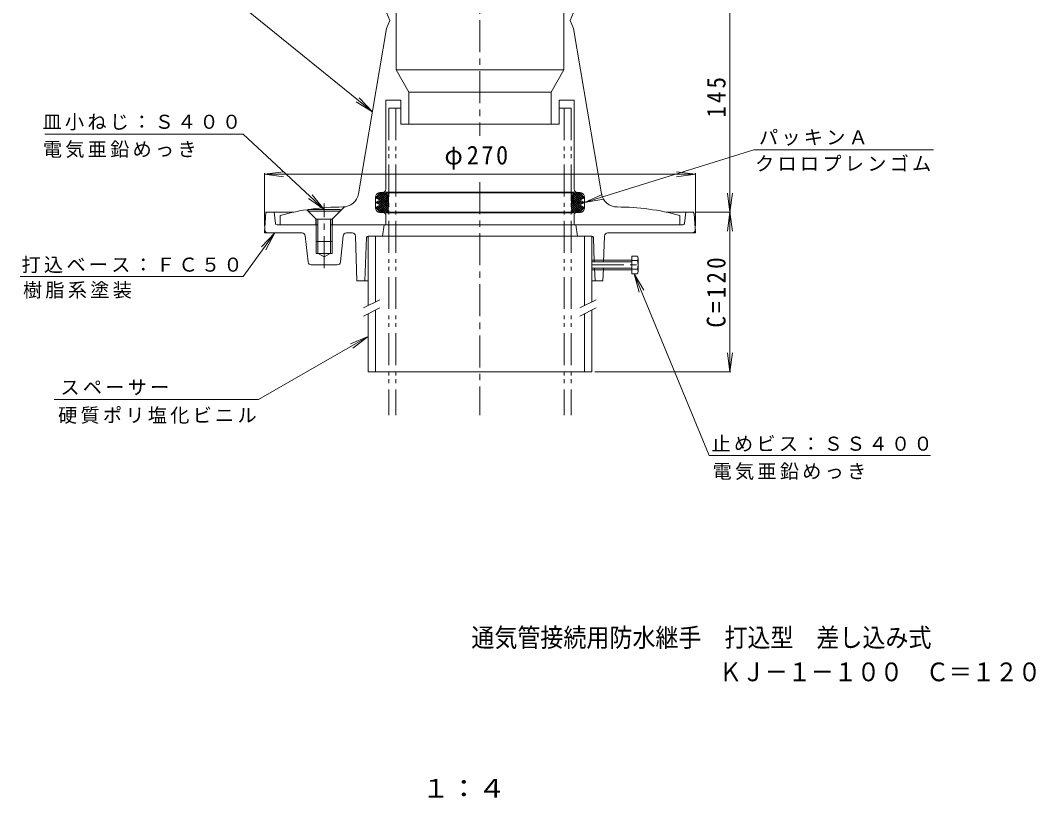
# Model space of a CAD drawing. Units: millimetres, scale not verified. Extents: x -334 to 302, y -534 to 514.
# Drawn here: x -334 to 302, y -534 to -47 of the extents above; entities that cross this region are included whole.
import ezdxf
from ezdxf.enums import TextEntityAlignment as Align

# ---------------------------------------------------------------- set-up
doc = ezdxf.new("R2010")
doc.units = ezdxf.units.MM
doc.header["$LTSCALE"] = 4
doc.linetypes.add('CHAIN1', pattern=[8, 5, -1, 1, -1])
doc.linetypes.add('DOUBLE_CHAIN1', pattern=[8.8, 5, -1, 0.6, -0.6, 0.6, -1])
for name, color, linetype, lineweight in [('0-0_通り芯', 7, 'Continuous', 9), ('0-1_躯体', 3, 'Continuous', 9), ('0-3_建具', 5, 'Continuous', 5), ('0-4_その他', 7, 'Continuous', 9), ('0-5_寸法', 7, 'Continuous', 9), ('0-6_ハッチ', 7, 'DOUBLE_CHAIN1', 9), ('0-A', 2, 'Continuous', 9), ('0-B', 2, 'Continuous', 9)]:
    doc.layers.add(name, color=color, linetype=linetype, lineweight=lineweight)
doc.layers.add('F-4_F-4ﾚｲﾔ', color=2, linetype='Continuous')
doc.layers.add('F-F_F-Fﾚｲﾔ', color=2, linetype='Continuous')
doc.styles.add('ＭＳ ゴシック', font='')
doc.styles.get('ＭＳ ゴシック').set_extended_font_data('MS Gothic')

msp = doc.modelspace()

# ---------------------------------------------------------------- linework, layer by layer
at = {"layer": '0-0_通り芯', "linetype": 'CHAIN1'}
for p, q in [((-46.114, 17.12), (-46.114, -119.323)), ((-46.114, -148.215), (-46.114, -294.115)), ((-143.614, -202.143), (-143.614, -161.595))]:
    msp.add_line(p, q, dxfattribs=at)
at = {"layer": '0-0_通り芯'}
for p, q in [((-181.096, -180.049), (-180.125, -167.049)), ((-180.125, -167.049), (-162.808, -167.049)), ((-174.145, -174.173), (-175.036, -167.049)), ((70.58, -167.049), (87.808, -167.049)), ((81.917, -174.173), (82.808, -167.049)), ((88.868, -180.049), (87.966, -167.966)), ((-173.153, -175.049), (-147.614, -175.049)), ((-139.614, -175.049), (80.925, -175.049)), ((-106.114, -175.049), (-107.114, -182.049)), ((13.886, -175.049), (14.886, -182.049)), ((-181.096, -180.049), (-157.46, -180.049)), ((-155.467, -181.889), (-153.761, -198.208)), ((-131.761, -181.889), (-133.467, -198.208)), ((-129.768, -180.049), (-126.048, -180.049)), ((-124.05, -181.982), (-123.114, -210.049)), ((-117.148, -183.013), (-118.114, -210.049)), ((-116.149, -182.049), (23.921, -182.049)), ((24.92, -183.013), (25.457, -198.049)), ((31.822, -181.982), (31.286, -198.049)), ((33.82, -180.049), (88.868, -180.049)), ((-148.614, -192.884), (-148.614, -185.407)), ((-147.614, -185.407), (-147.614, -192.884)), ((-139.614, -185.407), (-139.614, -192.884)), ((-143.614, -195.049), (-147.364, -192.884)), ((-143.614, -195.049), (-139.864, -192.884)), ((-135.46, -200.049), (-151.768, -200.049)), ((25.6, -202.049), (25.886, -210.049)), ((31.153, -202.049), (30.886, -210.049)), ((-123.114, -210.049), (-116.114, -210.049)), ((23.886, -210.049), (30.886, -210.049))]:
    msp.add_line(p, q, dxfattribs=at)
msp.add_lwpolyline([(-148.614, -192.884), (-138.614, -192.884), (-138.614, -185.407)], dxfattribs=at)
for centre, radius, start, end in [((-179.197, -168.049), 1, 90, 175.25334), ((86.969, -168.049), 1, 4.74666, 90), ((-178.941, -178.049), 2, 175.25334, 270), ((-173.153, -174.049), 1, 187.12502, 270), ((80.925, -174.049), 1, 270, 352.87498), ((86.713, -178.049), 2, 270, 4.74666), ((-157.46, -182.049), 2, 4.57392, 90), ((-129.768, -182.049), 2, 90, 175.42608), ((-126.048, -182.049), 2, 1.90915, 90), ((-116.149, -183.049), 1, 90, 177.95459), ((23.921, -183.049), 1, 2.04541, 90), ((33.82, -182.049), 2, 90, 178.09085), ((-151.768, -198.049), 2, 184.57392, 270), ((-135.46, -198.049), 2, 270, 355.42608)]:
    msp.add_arc(centre, radius, start, end, dxfattribs=at)
at = {"layer": '0-1_躯体'}
for p, q in [((-98.614, -78.049), (-98.614, 93.951)), ((6.386, -78.049), (6.386, 93.951)), ((-104.614, -52.049), (-122.163, -155.494)), ((12.386, -52.049), (29.935, -155.494)), ((6.386, -78.049), (-98.614, -78.049)), ((-98.614, -78.049), (-90.614, -92.049)), ((6.386, -78.049), (-1.614, -92.049)), ((-90.614, -112.049), (-90.614, -92.049)), ((-95.614, -97.049), (-105.114, -97.049)), ((-105.114, -152.697), (-105.114, -97.049)), ((-95.614, -112.049), (-95.614, -97.049)), ((3.386, -112.049), (3.386, -97.049)), ((3.386, -97.049), (12.886, -97.049)), ((12.886, -152.697), (12.886, -97.049)), ((3.386, -112.049), (-95.614, -112.049)), ((-111.614, -164.27), (-111.614, -157.827)), ((-108.844, -154.836), (-106.961, -154.691)), ((12.886, -154.549), (-105.114, -154.549)), ((16.616, -154.836), (14.733, -154.691)), ((19.386, -164.27), (19.386, -157.827)), ((-133.614, -166.407), (-130.973, -163.767)), ((-171.114, -169.049), (-171.114, -175.049)), ((-154.484, -165.537), (-153.614, -166.407)), ((-148.864, -175.049), (-148.864, -171.157)), ((-138.364, -175.049), (-138.364, -171.157)), ((-108.844, -167.262), (-106.037, -167.478)), ((12.886, -167.549), (-105.114, -167.549)), ((-105.114, -175.049), (-105.114, -168.475)), ((12.886, -175.049), (12.886, -168.475)), ((16.616, -167.262), (13.809, -167.478)), ((78.886, -169.049), (78.886, -175.049)), ((-148.614, -175.049), (-171.114, -175.049)), ((78.886, -175.049), (-138.614, -175.049))]:
    msp.add_line(p, q, dxfattribs=at)
for points in [[(-104.614, -42.049), (-102.614, -47.049), (-104.614, -52.049)], [(12.386, -42.049), (10.386, -47.049), (12.386, -52.049)], [(-1.614, -112.049), (-1.614, -92.049), (-90.614, -92.049)]]:
    msp.add_lwpolyline(points, dxfattribs=at)
for centre, radius, start, end in [((-132.022, -153.822), 10, 270.05744, 350.37184), ((-108.614, -157.827), 3, 94.39871, 180), ((-107.114, -152.697), 2, 274.39871, 360), ((14.886, -152.697), 2, 180, 265.60129), ((16.386, -157.827), 3, 0, 85.60129), ((39.794, -153.822), 10, 189.62816, 269.94256), ((-131.862, -313.822), 150, 90.05744, 105.16994), ((-108.614, -164.27), 3, 180, 265.60129), ((16.386, -164.27), 3, 274.39871, 0), ((39.634, -313.822), 150, 74.83006, 89.94256), ((-106.114, -168.475), 1, 0, 85.60129), ((13.886, -168.475), 1, 94.39871, 180)]:
    msp.add_arc(centre, radius, start, end, dxfattribs=at)
at = {"layer": '0-3_建具'}
for p, q in [((-116.114, -182.049), (-116.114, -225.55)), ((-111.614, -182.049), (-111.614, -223.361)), ((19.386, -182.049), (19.386, -225.504)), ((23.886, -182.049), (23.886, -223.315)), ((-111.614, -228.413), (-111.614, -267.049)), ((23.886, -228.366), (23.886, -267.049)), ((-116.114, -230.602), (-116.114, -267.049)), ((19.386, -230.556), (19.386, -267.049)), ((-116.114, -267.049), (23.886, -267.049))]:
    msp.add_line(p, q, dxfattribs=at)
at = {"layer": '0-3_建具', "color": 7, "lineweight": 9}
for p, q in [((-108.722, -221.954), (-119.105, -227.006)), ((26.683, -221.954), (16.3, -227.006)), ((-108.722, -227.006), (-119.105, -232.057)), ((26.683, -227.006), (16.3, -232.057))]:
    msp.add_line(p, q, dxfattribs=at)
at = {"layer": '0-4_その他'}
for p, q in [((-181.096, -143.316), (-169.198, -141.75)), ((-181.096, -142.716), (-181.096, -175.649)), ((-181.096, -143.316), (88.868, -143.316)), ((-181.096, -143.316), (-169.198, -144.883)), ((88.868, -143.316), (76.971, -141.75)), ((88.868, -143.316), (76.971, -144.883)), ((88.868, -142.716), (88.868, -175.649)), ((110.345, -167.049), (108.779, -155.151)), ((110.345, -167.049), (111.911, -155.151)), ((110.945, -167.049), (89.298, -167.049)), ((110.345, -167.049), (108.779, -178.946)), ((110.345, -167.049), (111.911, -178.946)), ((110.345, -267.049), (108.779, -255.151)), ((110.345, -267.049), (111.911, -255.151)), ((110.945, -267.049), (25.679, -267.049))]:
    msp.add_line(p, q, dxfattribs=at)
msp.add_lwpolyline([(110.345, -267.049), (110.345, -167.049), (110.345, -22.049)], dxfattribs=at)
at = {"layer": '0-5_寸法'}
for p, q in [((-208.344, -27.068), (-113.478, -104.3)), ((-113.478, -104.3), (-123.693, -98.004)), ((-113.478, -104.3), (-121.716, -95.574)), ((-194.334, -118.17), (-318.597, -118.17)), ((-194.334, -118.17), (-143.614, -165.407)), ((125.247, -127.944), (19.386, -161.049)), ((237.772, -127.944), (125.247, -127.944)), ((-143.614, -165.407), (-153.388, -158.445)), ((-143.614, -165.407), (-151.253, -156.153)), ((19.386, -161.049), (30.274, -156.003)), ((19.386, -161.049), (31.209, -158.993)), ((-194.334, -207.291), (-174.53, -180.049)), ((-174.53, -180.049), (-182.793, -188.751)), ((-174.53, -180.049), (-180.259, -190.593)), ((-194.334, -207.291), (-333.877, -207.291)), ((97.35, -319.438), (50.46, -205.549)), ((50.46, -205.549), (56.438, -215.954)), ((50.46, -205.549), (53.541, -217.146)), ((-184.664, -284.346), (-116.114, -244.837)), ((-116.114, -244.837), (-127.204, -249.421)), ((-116.114, -244.837), (-125.64, -252.135)), ((-184.664, -284.346), (-312.685, -284.346)), ((235.985, -319.438), (97.35, -319.438))]:
    msp.add_line(p, q, dxfattribs=at)
at = {"layer": '0-6_ハッチ'}
for p, q in [((-98.764, -102.049), (-98.764, -294.115)), ((6.536, -102.049), (6.536, -294.115))]:
    msp.add_line(p, q, dxfattribs=at)
for points in [[(-95.614, -102.049), (-103.264, -102.049), (-103.264, -294.115)], [(3.386, -102.049), (11.036, -102.049), (11.036, -294.115)]]:
    msp.add_lwpolyline(points, dxfattribs=at)
at = {"layer": '0-A', "lineweight": 18}
for p, q in [((-153.614, -166.407), (-153.614, -165.407)), ((-153.614, -165.407), (-133.614, -165.407)), ((-153.614, -166.407), (-148.614, -171.407)), ((-148.614, -171.407), (-138.614, -171.407)), ((-148.614, -185.407), (-148.614, -171.407)), ((-147.614, -185.407), (-147.614, -171.407)), ((-139.614, -185.407), (-139.614, -171.407)), ((-138.614, -171.407), (-133.614, -166.407))]:
    msp.add_line(p, q, dxfattribs=at)
at = {"layer": '0-A'}
for p, q in [((48.886, -194.549), (48.886, -205.549)), ((52.386, -194.549), (48.886, -194.549)), ((52.886, -195.924), (52.386, -194.549)), ((52.886, -204.174), (52.886, -195.924)), ((23.886, -197.049), (48.886, -197.049)), ((23.886, -198.049), (48.886, -198.049)), ((23.886, -202.049), (48.886, -202.049)), ((23.886, -203.049), (48.886, -203.049)), ((52.386, -197.299), (48.886, -197.299)), ((52.386, -202.799), (48.886, -202.799)), ((52.386, -205.549), (48.886, -205.549)), ((52.886, -204.174), (52.386, -205.549))]:
    msp.add_line(p, q, dxfattribs=at)
at = {"layer": '0-A', "linetype": 'CHAIN1'}
msp.add_line((23.886, -200.049), (54.665, -200.049), dxfattribs=at)
at = {"layer": '0-A', "lineweight": 18}
for points in [[(-153.614, -166.407), (-133.614, -166.407), (-133.614, -165.407)], [(-148.614, -185.407), (-138.614, -185.407), (-138.614, -171.407)]]:
    msp.add_lwpolyline(points, dxfattribs=at)
at = {"layer": '0-A'}
for centre, radius, start, end in [((50.747, -195.924), 2.139, 320, 360), ((45.08, -200.049), 7.806, 339.37179, 20.62821), ((50.747, -204.174), 2.139, 0, 40)]:
    msp.add_arc(centre, radius, start, end, dxfattribs=at)
at = {"layer": '0-B'}
for p, q in [((-108.614, -155.049), (-111.614, -158.049)), ((-108.614, -159.549), (-111.614, -158.049)), ((-111.413, -158.149), (-111.564, -157.998)), ((-103.484, -164.663), (-110.857, -157.291)), ((-110.833, -158.439), (-107.442, -155.049)), ((-104.614, -162.12), (-110.15, -156.584)), ((-110.004, -161.853), (-104.614, -156.463)), ((-109.89, -158.911), (-106.028, -155.049)), ((17.518, -155.049), (-109.746, -155.049)), ((-104.614, -160.705), (-109.442, -155.877)), ((-109.062, -162.325), (-104.614, -157.877)), ((-108.947, -159.382), (-104.614, -155.049)), ((-104.614, -159.291), (-108.735, -155.17)), ((-104.614, -157.877), (-107.442, -155.049)), ((-104.614, -156.463), (-106.028, -155.049)), ((-104.614, -164.049), (-103.796, -155.049)), ((-104.614, -155.049), (-104.614, -164.049)), ((-104.138, -158.816), (-103.332, -158.009)), ((-103.358, -159.133), (-104.1, -158.391)), ((-103.997, -157.26), (-103.299, -156.562)), ((-103.326, -157.751), (-103.982, -157.095)), ((-103.855, -155.704), (-103.265, -155.114)), ((-103.264, -155.049), (-103.494, -165.094)), ((11.036, -155.049), (11.266, -165.094)), ((11.628, -155.704), (11.038, -155.114)), ((11.769, -157.26), (11.071, -156.562)), ((11.098, -157.751), (11.754, -157.095)), ((11.91, -158.816), (11.104, -158.009)), ((11.13, -159.133), (11.872, -158.391)), ((11.256, -164.663), (18.629, -157.291)), ((12.386, -164.049), (11.568, -155.049)), ((16.719, -159.382), (12.386, -155.049)), ((12.386, -156.463), (13.8, -155.049)), ((12.386, -157.877), (15.214, -155.049)), ((12.386, -155.049), (12.386, -164.049)), ((12.386, -159.291), (16.507, -155.17)), ((12.386, -160.705), (17.214, -155.877)), ((17.777, -161.853), (12.386, -156.463)), ((12.386, -162.12), (17.922, -156.584)), ((16.834, -162.325), (12.386, -157.877)), ((17.662, -158.911), (13.8, -155.049)), ((18.605, -158.439), (15.214, -155.049)), ((16.386, -155.049), (19.386, -158.049)), ((16.386, -159.549), (19.386, -158.049)), ((19.185, -158.149), (19.336, -157.998)), ((-111.07, -161.321), (-111.433, -160.958)), ((-108.17, -167.049), (-111.318, -163.901)), ((-111.2, -164.463), (-109.957, -163.22)), ((-110.947, -161.382), (-109.614, -160.049)), ((-110.493, -165.17), (-104.614, -159.291)), ((-104.406, -166.57), (-110.49, -160.486)), ((-106.756, -167.049), (-110.375, -163.429)), ((-109.786, -165.877), (-104.614, -160.705)), ((-103.609, -165.953), (-109.547, -160.015)), ((-105.388, -167.002), (-109.433, -162.958)), ((-109.078, -166.584), (-104.614, -162.12)), ((-108.129, -167.049), (-103.431, -162.351)), ((-106.714, -167.049), (-103.465, -163.799)), ((-105.148, -166.897), (-103.498, -165.246)), ((-103.453, -163.281), (-104.453, -162.28)), ((-104.421, -161.927), (-103.398, -160.904)), ((-103.421, -161.898), (-104.335, -160.984)), ((-104.28, -160.371), (-103.365, -159.456)), ((-103.389, -160.516), (-104.218, -159.688)), ((12.052, -160.371), (11.137, -159.456)), ((11.161, -160.516), (11.99, -159.688)), ((12.193, -161.927), (11.17, -160.904)), ((11.193, -161.898), (12.107, -160.984)), ((15.901, -167.049), (11.203, -162.351)), ((11.225, -163.281), (12.225, -162.28)), ((14.487, -167.049), (11.237, -163.799)), ((12.92, -166.897), (11.27, -165.246)), ((11.381, -165.953), (17.319, -160.015)), ((12.178, -166.57), (18.262, -160.486)), ((18.265, -165.17), (12.386, -159.291)), ((17.558, -165.877), (12.386, -160.705)), ((16.85, -166.584), (12.386, -162.12)), ((13.16, -167.002), (17.205, -162.958)), ((14.528, -167.049), (18.147, -163.429)), ((15.942, -167.049), (19.09, -163.901)), ((18.719, -161.382), (17.386, -160.049)), ((18.972, -164.463), (17.729, -163.22)), ((18.842, -161.321), (19.205, -160.958)), ((17.518, -167.049), (-109.746, -167.049))]:
    msp.add_line(p, q, dxfattribs=at)
for points in [[(-108.614, -159.549), (-111.614, -161.049), (-108.614, -162.549), (-111.614, -164.049), (-108.614, -167.049)], [(16.386, -159.549), (19.386, -161.049), (16.386, -162.549), (19.386, -164.049), (16.386, -167.049)]]:
    msp.add_lwpolyline(points, dxfattribs=at)
for centre, start, end in [((-105.494, -165.049), 270, 358.68656), ((13.266, -165.049), 181.31344, 270)]:
    msp.add_arc(centre, 2, start, end, dxfattribs=at)

# ---------------------------------------------------------------- texts
at = {"layer": '0-4_その他', "color": 2, "char_height": 11.73, "attachment_point": 7, "rotation": 90, "style": 'ＭＳ ゴシック'}
for s, insert in [('\\T1.27;\\W0.9;145', (107.774, -107.899)), ('\\T1.28;\\W0.9;C=120', (107.774, -239.299))]:
    msp.add_mtext(s, dxfattribs=dict(at, insert=insert))
at = {"layer": '0-4_その他', "color": 2, "insert": (-68.364, -140.387), "char_height": 11.73, "attachment_point": 7, "style": 'ＭＳ ゴシック'}
msp.add_mtext('\\T1.21;\\W0.95;φ270', dxfattribs=at)
at = {"layer": '0-5_寸法', "char_height": 8.798, "attachment_point": 7, "style": 'ＭＳ ゴシック'}
for s, insert in [('\\T1.17;皿小ねじ：Ｓ４００', (-319.973, -115.849)), ('\\T1.17;パッキンＡ', (128.506, -125.49)), ('\\T1.17;電気亜鉛めっき', (-319.754, -133.146)), ('\\T1.17;クロロプレンゴム', (126.083, -141.571)), ('\\T1.17;打込ベース：ＦＣ５０', (-333.11, -205.182)), ('\\T1.17;樹脂系塗装', (-332.234, -221.166)), ('\\T1.17;スペーサー', (-308.751, -281.632)), ('\\T1.17;硬質ポリ塩化ビニル', (-310.244, -299.55)), ('\\T1.17;止めビス：ＳＳ４００', (98.838, -316.886)), ('\\T1.17;電気亜鉛めっき', (99.452, -334.695))]:
    msp.add_mtext(s, dxfattribs=dict(at, insert=insert))
at = {"layer": 'F-4_F-4ﾚｲﾔ', "style": 'ＭＳ ゴシック', "width": 1.1}
msp.add_text('１：４', height=11.73, dxfattribs=at).set_placement((-82.649, -537.047), align=Align.BOTTOM_LEFT)
at = {"layer": 'F-F_F-Fﾚｲﾔ', "style": 'ＭＳ ゴシック', "width": 0.9}
for s, p in [('通気管接続用防水継手\u3000打込型\u3000差し込み式', (-51.502, -442.686)), ('ＫＪ－１－１００\u3000Ｃ＝１２０', (103.46, -464.17))]:
    msp.add_text(s, height=11.73, dxfattribs=at).set_placement(p, align=Align.BOTTOM_LEFT)

doc.saveas('drawing.dxf')
